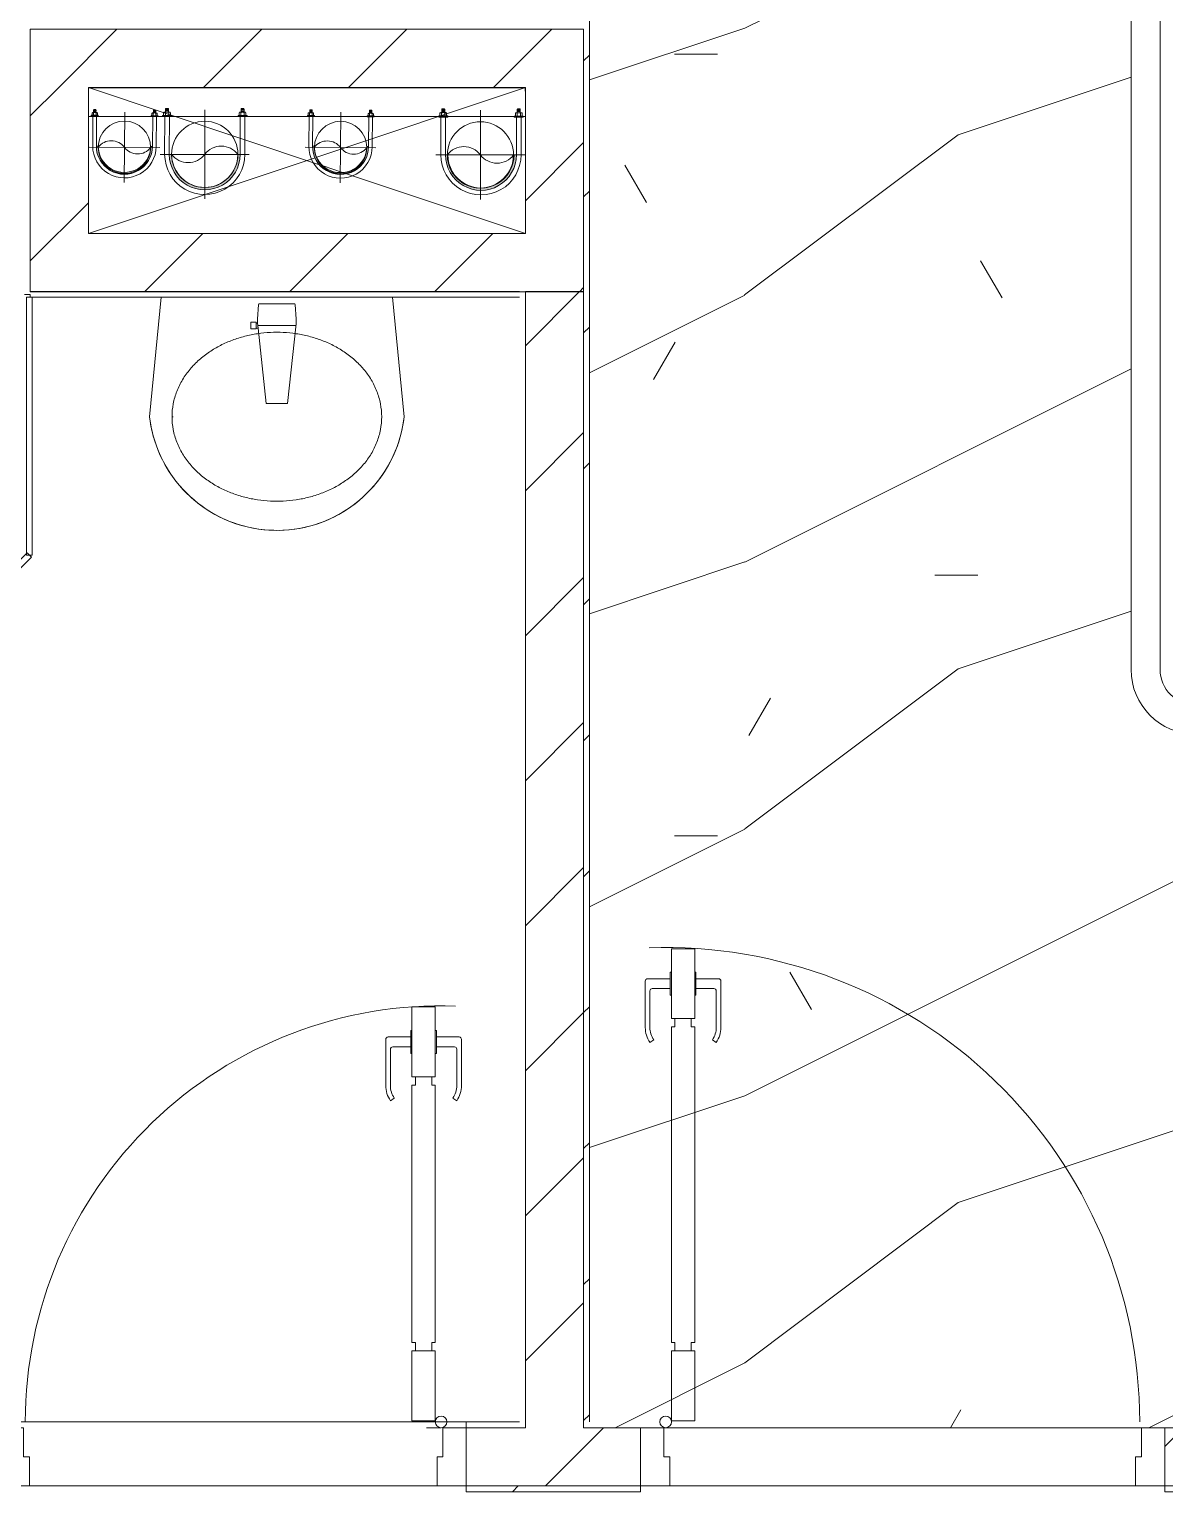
# Model space of a CAD drawing. Header units: millimetres. Extents: x 5357 to 259384, y -16348 to 109893.
# Drawn here: x 95901 to 97851, y 28827 to 31337 of the extents above; entities that cross this region are included whole.
import ezdxf

# ---------------------------------------------------------------- set-up
doc = ezdxf.new("R2010")
doc.units = ezdxf.units.MM
doc.linetypes.add('IMPORT-CENTER _3_', pattern=[10.16, 6.35, -1.27, 1.27, -1.27])
for name, color, linetype, lineweight in [('0-1', 7, 'Continuous', 5), ('0-2', 53, 'Continuous', 9), ('A-DETL-GENF-1', 53, 'Continuous', 9), ('A-DOOR-1', 254, 'Continuous', 9), ('A-DOOR-2', 53, 'Continuous', 9), ('A-FLOR-1', 53, 'Continuous', 9), ('A-FLOR-PATT-1', 10, 'Continuous', 9), ('A-GLAZ-CURT-1', 254, 'Continuous', 9), ('A-GLAZ-CURT-2', 53, 'Continuous', 9), ('A-WALL-1', 9, 'Continuous', 18), ('A-WALL-2', 53, 'Continuous', 9), ('A-WALL-3', 113, 'Continuous', 18), ('A-WALL-PATT', 111, 'Continuous', 9), ('A-WALL-PATT-1', 10, 'Continuous', 9), ('A-WALL-PATT-2', 53, 'Continuous', 9), ('G-IMPT', 8, 'Continuous', 9), ('G-IMPT-2', 8, 'IMPORT-CENTER _3_', 9), ('I-FURN-1', 254, 'Continuous', 9), ('I-WALL-1', 9, 'Continuous', 18), ('I-WALL-2', 53, 'Continuous', 9), ('M-EQPM', 50, 'Continuous', 9), ('P-SANR-FIXT-1', 254, 'Continuous', 9), ('P-SANR-FIXT-2', 53, 'Continuous', 9), ('P-SANR-FIXT-3', 221, 'Continuous', 9)]:
    doc.layers.add(name, color=color, linetype=linetype, lineweight=lineweight)
pattern_1 = [(45, (0, 0), (-124.4508, 124.4508), [])]
pattern_2 = [(45, (0, 0), (-116.67262, 116.67262), [])]

# ---------------------------------------------------------------- blocks, each defined once
blk = doc.blocks.new('DOOR_CW_01 CANH MO-PANEL KINH - DIW_01-900x2200-CỬA GỖ VÂN LAMINATE-553393-TKCS_MB CẢNH QUAN CÂY XANH')
at = {"layer": 'A-DETL-GENF-1'}
for p, q in [((-397, 872), (-357, 872)), ((-397, 752), (-397, 872)), ((-357, 872), (-357, 752)), ((-399, 831.8), (-397, 831.8)), ((-399, 792.2), (-399, 831.8)), ((-397, 792.2), (-397, 831.8)), ((-357, 792.2), (-357, 831.8)), ((-355, 831.8), (-357, 831.8)), ((-355, 792.2), (-355, 831.8)), ((-442, 737), (-442, 816.5)), ((-399, 820.5), (-438, 820.5)), ((-399, 803.5), (-430, 803.5)), ((-355, 820.5), (-316, 820.5)), ((-355, 803.5), (-324, 803.5)), ((-312, 737), (-312, 816.5)), ((-434, 799.5), (-434, 737)), ((-397, 792.2), (-399, 792.2)), ((-357, 792.2), (-355, 792.2)), ((-320, 799.5), (-320, 737)), ((-357, 752), (-397, 752)), ((-397, 738), (-391, 738)), ((-397, 738), (-397, 196)), ((-363, 752), (-391, 752)), ((-391, 752), (-391, 738)), ((-363, 738), (-363, 752)), ((-357, 738), (-363, 738)), ((-357, 196), (-357, 738)), ((-433.9, 711.2), (-427.3, 715.8)), ((-320.1, 711.2), (-326.7, 715.8)), ((-397, 196), (-391, 196)), ((-357, 182), (-397, 182)), ((-397, 182), (-397, 62)), ((-391, 196), (-391, 182)), ((-391, 182), (-363, 182)), ((-357, 196), (-363, 196)), ((-363, 182), (-363, 196)), ((-357, 62), (-357, 182)), ((-397, 62), (-357, 62))]:
    blk.add_line(p, q, dxfattribs=at)
blk.add_circle((-407, 60), 10, dxfattribs=at)
for centre, radius, start, end in [((-407, 60), 814, 360, 92), ((-438, 816.5), 4, 90, 180), ((-430, 799.5), 4, 90, 180), ((-324, 799.5), 4, 360, 90), ((-316, 816.5), 4, 0, 90), ((-397, 737), 45, 180, 215), ((-397, 737), 37, 180, 215), ((-357, 737), 37, 325, 0), ((-357, 737), 45, 325, 0)]:
    blk.add_arc(centre, radius, start, end, dxfattribs=at)
at = {"layer": 'A-DOOR-2'}
for p, q in [((-410, 50), (-450, 50)), ((-450, 50), (-450, -50)), ((-410, 0), (-410, 50)), ((-407, 50), (-382, 50)), ((450, 50), (410, 50)), ((410, 50), (410, 0)), ((450, -50), (450, 50)), ((-400, 0), (-410, 0)), ((-400, -50), (-400, 0)), ((410, 0), (400, 0)), ((400, 0), (400, -50)), ((-450, -50), (-400, -50)), ((400, -50), (450, -50))]:
    blk.add_line(p, q, dxfattribs=at)
blk = doc.blocks.new('DOOR_CW_01 CANH MO-PANEL KINH - DIG_02-800x2200-CỬA NHÔM KÍNH-401063-TKCS_MB CẢNH QUAN CÂY XANH')
at = {"layer": 'A-DETL-GENF-1'}
for p, q in [((-347, -182), (-347, -62)), ((-347, -62), (-307, -62)), ((-307, -62), (-307, -182)), ((-307, -182), (-347, -182)), ((-347, -196), (-341, -196)), ((-347, -638), (-347, -196)), ((-341, -196), (-341, -182)), ((-341, -182), (-313, -182)), ((-313, -182), (-313, -196)), ((-307, -196), (-313, -196)), ((-307, -196), (-307, -638)), ((-383.9, -611.2), (-377.3, -615.8)), ((-270.1, -611.2), (-276.7, -615.8)), ((-392, -637), (-392, -716.5)), ((-384, -699.5), (-384, -637)), ((-347, -638), (-341, -638)), ((-307, -652), (-347, -652)), ((-347, -652), (-347, -772)), ((-341, -652), (-341, -638)), ((-313, -652), (-341, -652)), ((-307, -638), (-313, -638)), ((-313, -638), (-313, -652)), ((-307, -772), (-307, -652)), ((-270, -699.5), (-270, -637)), ((-262, -637), (-262, -716.5)), ((-349, -692.2), (-349, -731.8)), ((-347, -692.2), (-349, -692.2)), ((-347, -692.2), (-347, -731.8)), ((-307, -692.2), (-307, -731.8)), ((-307, -692.2), (-305, -692.2)), ((-305, -692.2), (-305, -731.8)), ((-349, -720.5), (-388, -720.5)), ((-349, -703.5), (-380, -703.5)), ((-305, -703.5), (-274, -703.5)), ((-305, -720.5), (-266, -720.5)), ((-349, -731.8), (-347, -731.8)), ((-305, -731.8), (-307, -731.8)), ((-347, -772), (-307, -772))]:
    blk.add_line(p, q, dxfattribs=at)
blk.add_circle((-357, -60), 10, dxfattribs=at)
for centre, radius, start, end in [((-357, -60), 714, 268, 0), ((-347, -637), 45, 145, 180), ((-347, -637), 37, 145, 180), ((-307, -637), 37, 0, 35), ((-307, -637), 45, 360, 35), ((-380, -699.5), 4, 180, 270), ((-274, -699.5), 4, 270, 0), ((-388, -716.5), 4, 180, 270), ((-266, -716.5), 4, 270, 0)]:
    blk.add_arc(centre, radius, start, end, dxfattribs=at)
at = {"layer": 'A-DOOR-2'}
for p, q in [((-400, -50), (-400, 50)), ((-400, 50), (-350, 50)), ((-350, 50), (-350, 0)), ((350, 0), (350, 50)), ((350, 50), (400, 50)), ((400, 50), (400, -50)), ((-360, 0), (-360, -50)), ((-350, 0), (-360, 0)), ((360, 0), (350, 0)), ((360, -50), (360, 0)), ((-360, -50), (-400, -50)), ((-357, -50), (-332, -50)), ((400, -50), (360, -50))]:
    blk.add_line(p, q, dxfattribs=at)
blk = doc.blocks.new('GIUONG NGU-2TAB-1600x2000 - GIUONG NGU-2TAB-1600x2000-851491-TKCS_MB CẢNH QUAN CÂY XANH')
at = {"layer": 'I-FURN-1'}
for p, q in [((569.6, 2050), (1997.1, 2050)), ((1997.1, 2050), (569.6, 2050)), ((1997.1, 2000), (569.6, 2000))]:
    blk.add_line(p, q, dxfattribs=at)
for radius in [111.1, 111.1, 61.1]:
    blk.add_arc((569.6, 1938.9), radius, 90, 180, dxfattribs=at)
blk = doc.blocks.new('bonruatreo - Chậu rửa-401074-TKCS_MB CẢNH QUAN CÂY XANH')
at = {"layer": 'P-SANR-FIXT-2'}
for p, q in [((198.4, 0), (-198.4, 0)), ((165, 0), (-165, 0)), ((218.6, -205), (198.4, 0)), ((-198.4, 0), (-218.6, -205)), ((-180.6, -205), (-177.8, -205))]:
    blk.add_line(p, q, dxfattribs=at)
at = {"layer": 'P-SANR-FIXT-2', "flags": 128}
blk.add_lwpolyline([(218.6, -205), (217.4, -213.7), (215.9, -222.4), (214, -231), (211.8, -239.5), (209.3, -247.9), (206.4, -256.2), (203.2, -264.4), (199.6, -272.5), (195.8, -280.4), (191.6, -288.1), (187.1, -295.7), (182.3, -303.1), (177.3, -310.3), (171.9, -317.3), (166.3, -324.1), (160.4, -330.6), (154.2, -336.9), (147.8, -342.9), (141.2, -348.7), (134.3, -354.2), (127.3, -359.4), (120, -364.4), (112.5, -369), (104.9, -373.4), (97.1, -377.4), (89.1, -381.2), (81, -384.6), (72.7, -387.6), (64.4, -390.4), (55.9, -392.8), (47.3, -394.8), (38.7, -396.6), (30, -397.9), (21.3, -399), (12.5, -399.6), (3.7, -400), (-5.1, -399.9), (-13.9, -399.6), (-22.6, -398.8), (-31.4, -397.8), (-40.1, -396.3), (-48.7, -394.5), (-57.2, -392.4), (-65.7, -390), (-74, -387.2), (-82.2, -384.1), (-90.3, -380.6), (-98.3, -376.8), (-106.1, -372.7), (-113.7, -368.3), (-121.1, -363.6), (-128.4, -358.7), (-135.4, -353.4), (-142.2, -347.8), (-148.8, -342), (-155.2, -335.9), (-161.3, -329.6), (-167.2, -323), (-172.8, -316.2), (-178.1, -309.2), (-183.1, -302), (-187.8, -294.6), (-192.2, -287), (-196.4, -279.2), (-200.2, -271.3), (-203.7, -263.2), (-206.8, -255), (-209.7, -246.6), (-212.2, -238.2), (-214.3, -229.7), (-216.1, -221.1), (-217.6, -212.4), (-218.6, -205)], dxfattribs=at)
at = {"layer": 'P-SANR-FIXT-2'}
blk.add_arc((0, -180), 220, 186.525, 353.475, dxfattribs=at)
for points in [[(-180, -205), (-180, -197.6), (-178.6, -182.7), (-172.4, -161.2), (-162.5, -141.1), (-149.4, -123), (-133.8, -107), (-116.1, -93.4), (-96.9, -82.1), (-76.5, -73.2), (-55.2, -66.5), (-33.3, -62.1), (-11.2, -59.9), (11.1, -59.9), (33.3, -62.1), (55.2, -66.5), (76.5, -73.2), (96.9, -82.1), (116.1, -93.4), (133.8, -107.1), (149.5, -123), (162.5, -141.2), (172.4, -161.2), (178.6, -182.7), (180, -197.6), (180, -205)], [(180, -205), (180, -212.4), (178.6, -227.3), (172.4, -248.8), (162.5, -268.8), (149.5, -287), (133.8, -302.9), (116.1, -316.6), (96.9, -327.9), (76.5, -336.8), (55.2, -343.5), (33.3, -347.9), (11.1, -350.1), (-11.2, -350.1), (-33.3, -347.9), (-55.2, -343.5), (-76.5, -336.8), (-96.9, -327.9), (-116.1, -316.6), (-133.8, -303), (-149.4, -287), (-162.5, -268.9), (-172.4, -248.8), (-178.6, -227.3), (-180, -212.4), (-180, -205)]]:
    blk.add_open_spline(points, degree=3, dxfattribs=at)
at = {"layer": 'P-SANR-FIXT-3'}
for p, q in [((-33, -37.3), (-31.4, -12.2)), ((-30.2, -11), (30.2, -11)), ((31.4, -12.2), (33, -37.3)), ((-44.7, -42.8), (-35.6, -42.8)), ((-44.7, -54.2), (-44.7, -42.8)), ((-35.6, -42.8), (-35.6, -44.2)), ((-35.6, -44.2), (-33.1, -44.2)), ((-35.6, -44.2), (-35.6, -52.9)), ((-32.2, -52.9), (-33.1, -44.2)), ((32.7, -48.5), (-32.7, -48.5)), ((33, -45.4), (18.5, -182.5)), ((-35.6, -54.2), (-44.7, -54.2)), ((-35.6, -52.9), (-35.6, -54.2)), ((-32.2, -52.9), (-35.6, -52.9)), ((-18.5, -182.5), (-32.2, -52.9)), ((18.5, -182.5), (-18.5, -182.5))]:
    blk.add_line(p, q, dxfattribs=at)
for centre, radius, start, end in [((-30.1, -12.3), 1.3, 91.2278, 176.4003), ((30.1, -12.3), 1.3, 3.5997, 88.7722), ((5.5, -41.4), 38.7, 173.966, 184.1457), ((-5.5, -41.4), 38.7, 353.966, 6.034)]:
    blk.add_arc(centre, radius, start, end, dxfattribs=at)
blk = doc.blocks.new('System Panel - Glazed-580253-TKCS_MB CẢNH QUAN CÂY XANH')
at = {"layer": 'A-GLAZ-CURT-2'}
for p, q in [((352.2, 5), (-352.2, 5)), ((-352.2, 5), (-352.2, -5)), ((352.2, -5), (352.2, 5)), ((-352.2, -5), (352.2, -5))]:
    blk.add_line(p, q, dxfattribs=at)
blk = doc.blocks.new('System Panel - Glazed-918428-TKCS_MB CẢNH QUAN CÂY XANH')
at = {"layer": 'A-GLAZ-CURT-2'}
for p, q in [((221.2, 5), (-221.2, 5)), ((-221.2, 5), (-221.2, -5)), ((221.2, -5), (221.2, 5)), ((-221.2, -5), (221.2, -5))]:
    blk.add_line(p, q, dxfattribs=at)
blk = doc.blocks.new('NCV_TKTC_TANG 1_rvt-1-TKCS_MB CẢNH QUAN CÂY XANH')
at = {"layer": 'A-FLOR-PATT-1'}
h = blk.add_hatch(dxfattribs=at)
h.set_pattern_fill('FP_5', color=256, style=0, pattern_type=2)
h.set_pattern_definition([(0, (0, 0), (1788.16, 447.04), [73.762, -1267.358, 73.762, -1267.358, -7152.64]), (0, (0, 0), (1788.16, 447.04), [-2682.24, 73.762, -2608.478, 73.762, -1267.358, -3129.28]), (0, (0, 0), (1788.16, 447.04), [-6705.6, 73.762, -820.318, 73.762, -2161.438]), (120, (670.56, 223.5), (-1281.228, 1325.072), [73.762, -1267.358, 73.762, -8419.998]), (120, (670.56, 223.5), (-1281.228, 1325.072), [-1414.882, -1267.358, 73.762, -2608.478, -4470.4]), (120, (670.56, 223.5), (-1281.228, 1325.072), [-5364.48, 73.762, -1267.358, 73.762, -3055.518]), (120, (670.56, 223.5), (-1281.228, 1325.072), [-6779.362, -820.318, 73.762, -2161.438]), (240, (894.1, 1117.6), (-506.932, -1772.112), [73.762, -1267.358, 73.762, -8419.998]), (240, (894.1, 1117.6), (-506.932, -1772.112), [-1414.882, -1267.358, 73.762, -2608.478, -4470.4]), (240, (894.1, 1117.6), (-506.932, -1772.112), [-5364.48, 73.762, -1267.358, 73.762, -3055.518]), (240, (894.1, 1117.6), (-506.932, -1772.112), [-6779.362, -820.318, 73.762, -2161.438])])
h.paths.add_polyline_path([(96990.5, 28936.9), (99842.6, 28936.9), (99842.6, 29677.1), (99392.2, 29677.1), (99392.2, 30127.1), (97890.9, 30128.8), (97874.9, 30130.9), (97848.1, 30142), (97825.1, 30159.7), (97807.5, 30182.7), (97796.4, 30209.5), (97792.6, 30238.2), (97792.6, 31665.7), (97796.4, 31694.4), (97807.5, 31721.2), (97825.1, 31744.2), (97848.1, 31761.9), (97874.9, 31773), (97903.7, 31776.8), (99392.2, 31776.8), (99392.2, 32226.8), (99717.6, 32226.9), (99717.6, 32776.9), (98267.6, 32776.9), (98267.6, 33326.9), (96862.6, 33326.9), (96862.6, 33236.9), (96852.6, 33236.9), (96852.6, 32436.9), (96862.6, 32436.9), (96862.6, 28936.9), (96950.5, 28936.9)])
h = blk.add_hatch(dxfattribs=at)
h.set_pattern_fill('FP_4', color=256, style=0, pattern_type=2)
h.set_pattern_definition([(216.87, (366.52, 916.3), (2748.89673, 1832.6049), [458.15, -4123.35]), (206.565, (916.3, 641.4), (-916.3012, -916.2996), [1024.455, -1024.455]), (198.435, (916.3, 183.26), (-1832.5985, -916.30195), [579.52, -2318.076])])
h.paths.add_polyline_path([(96990.5, 28936.9), (99842.6, 28936.9), (99842.6, 29677.1), (99392.2, 29677.1), (99392.2, 30127.1), (97890.9, 30128.8), (97874.9, 30130.9), (97848.1, 30142), (97825.1, 30159.7), (97807.5, 30182.7), (97796.4, 30209.5), (97792.6, 30238.2), (97792.6, 31665.7), (97796.4, 31694.4), (97807.5, 31721.2), (97825.1, 31744.2), (97848.1, 31761.9), (97874.9, 31773), (97903.7, 31776.8), (99392.2, 31776.8), (99392.2, 32226.8), (99717.6, 32226.9), (99717.6, 32776.9), (98267.6, 32776.9), (98267.6, 33326.9), (96862.6, 33326.9), (96862.6, 33236.9), (96852.6, 33236.9), (96852.6, 32436.9), (96862.6, 32436.9), (96862.6, 28936.9), (96950.5, 28936.9)])
at = {"layer": 'A-WALL-PATT-1'}
h = blk.add_hatch(dxfattribs=at)
h.set_pattern_fill('FP_2', color=256, style=0, pattern_type=2)
h.set_pattern_definition(pattern_1)
h.paths.add_polyline_path([(96752.6, 28936.9), (96852.6, 28936.9), (96852.6, 30886.9), (96752.6, 30886.9), (96752.6, 29020.9)])
h = blk.add_hatch(dxfattribs=at)
h.set_pattern_fill('FP_2', color=256, style=0, pattern_type=2)
h.set_pattern_definition(pattern_1)
h.paths.add_polyline_path([(98152.6, 28836.9), (98152.6, 28936.9), (97850.5, 28936.9), (97850.5, 28836.9)])
h.paths.add_polyline_path([(95850.9, 28836.9), (95850.9, 28936.9), (95052.6, 28936.9), (95052.6, 28836.9)])
h.paths.add_polyline_path([(99852.6, 28836.9), (99852.6, 28936.9), (98352.6, 28936.9), (98352.6, 28836.9), (99842.6, 28836.9)])
h.paths.add_polyline_path([(96650.9, 28836.9), (96950.5, 28836.9), (96950.5, 28936.9), (96650.9, 28936.9), (96650.9, 28886.9)])
at = {"layer": 'A-WALL-PATT-2'}
h = blk.add_hatch(dxfattribs=at)
h.set_pattern_fill('FP_10', color=256, style=0, pattern_type=2)
h.set_pattern_definition(pattern_2)
h.paths.add_polyline_path([(96862.6, 28936.9), (96862.6, 32436.9), (96852.6, 32436.9), (96852.6, 28936.9)])
h.paths.add_polyline_path([(96852.6, 33236.9), (96862.6, 33236.9), (96862.6, 33336.9), (96852.6, 33336.9)])
h = blk.add_hatch(dxfattribs=at)
h.set_pattern_fill('FP_10', color=256, style=0, pattern_type=2)
h.set_pattern_definition(pattern_2)
h.paths.add_polyline_path([(94852.6, 28826.9), (95850.9, 28826.9), (95850.9, 28836.9), (94852.6, 28836.9)])
h.paths.add_polyline_path([(98142.6, 28826.9), (98152.6, 28826.9), (98152.6, 28836.9), (97850.5, 28836.9), (97850.5, 28826.9), (97858.5, 28826.9)])
h.paths.add_polyline_path([(96950.5, 28826.9), (96950.5, 28836.9), (96650.9, 28836.9), (96650.9, 28826.9), (96942.5, 28826.9)])
at = {"layer": 'A-FLOR-1'}
for p, q in [((96990.5, 28936.9), (97810.5, 28936.9)), ((96600.9, 28836.9), (95900.9, 28836.9)), ((97800.5, 28836.9), (97000.5, 28836.9))]:
    blk.add_line(p, q, dxfattribs=at)
at = {"layer": 'A-WALL-1'}
for p, q in [((96752.6, 30886.9), (96752.6, 28936.9)), ((96852.6, 30886.9), (96752.6, 30886.9)), ((96852.6, 28936.9), (96852.6, 30886.9)), ((96752.6, 28936.9), (96742.6, 28936.9)), ((96862.6, 28936.9), (96852.6, 28936.9))]:
    blk.add_line(p, q, dxfattribs=at)
at = {"layer": 'A-WALL-2'}
for p, q in [((96742.6, 28936.9), (96650.9, 28936.9)), ((96650.9, 28936.9), (96742.6, 28936.9)), ((96950.5, 28936.9), (96862.6, 28936.9)), ((96990.5, 28936.9), (97810.5, 28936.9)), ((98152.6, 28936.9), (97850.5, 28936.9)), ((96600.9, 28836.9), (95900.9, 28836.9)), ((96650.9, 28836.9), (96950.5, 28836.9)), ((96950.5, 28836.9), (96650.9, 28836.9)), ((97800.5, 28836.9), (97000.5, 28836.9)), ((97850.5, 28836.9), (98152.6, 28836.9)), ((98152.6, 28836.9), (97850.5, 28836.9))]:
    blk.add_line(p, q, dxfattribs=at)
at = {"layer": 'I-WALL-1'}
for p, q in [((96862.6, 28946.9), (96862.6, 32436.9)), ((96852.6, 31336.9), (96852.6, 28936.9)), ((95902.6, 30886.9), (95902.6, 31226.9)), ((95892.6, 30881.9), (95902.6, 30881.9)), ((96742.6, 30886.9), (95902.6, 30886.9)), ((95902.6, 30881.9), (95902.6, 30876.9)), ((95902.6, 30876.9), (96127.5, 30876.9)), ((96524.4, 30876.9), (96742.6, 30876.9)), ((96742.6, 28946.9), (96650.9, 28946.9)), ((96650.9, 28946.9), (96650.9, 28936.9)), ((96852.6, 28936.9), (96862.6, 28936.9)), ((96650.9, 28836.9), (96650.9, 28826.9)), ((96650.9, 28826.9), (96950.5, 28826.9)), ((96950.5, 28826.9), (96950.5, 28836.9)), ((97850.5, 28836.9), (97850.5, 28826.9)), ((97850.5, 28826.9), (98142.6, 28826.9))]:
    blk.add_line(p, q, dxfattribs=at)
at = {"layer": 'I-WALL-2'}
blk.add_line((95850.9, 28946.9), (96650.9, 28946.9), dxfattribs=at)
at = {"layer": 'A-DOOR-1'}
blk.add_blockref('DOOR_CW_01 CANH MO-PANEL KINH - DIW_01-900x2200-CỬA GỖ VÂN LAMINATE-553393-TKCS_MB CẢNH QUAN CÂY XANH', (97400.5, 28886.9), dxfattribs=at)
at = {"layer": 'A-DOOR-1', "rotation": 180}
blk.add_blockref('DOOR_CW_01 CANH MO-PANEL KINH - DIG_02-800x2200-CỬA NHÔM KÍNH-401063-TKCS_MB CẢNH QUAN CÂY XANH', (96250.9, 28886.9), dxfattribs=at)
at = {"layer": 'A-GLAZ-CURT-1'}
for name, p, rotation in [('System Panel - Glazed-918428-TKCS_MB CẢNH QUAN CÂY XANH', (95900.9, 30655.8), 89.9999999999993), ('System Panel - Glazed-580253-TKCS_MB CẢNH QUAN CÂY XANH', (95651.9, 30185.6), 45.00000000000025)]:
    blk.add_blockref(name, p, dxfattribs=dict(at, rotation=rotation))
at = {"layer": 'I-FURN-1', "rotation": 89.99999999999915}
blk.add_blockref('GIUONG NGU-2TAB-1600x2000 - GIUONG NGU-2TAB-1600x2000-851491-TKCS_MB CẢNH QUAN CÂY XANH', (99842.6, 29668.6), dxfattribs=at)
at = {"layer": 'P-SANR-FIXT-1'}
blk.add_blockref('bonruatreo - Chậu rửa-401074-TKCS_MB CẢNH QUAN CÂY XANH', (96325.9, 30876.9), dxfattribs=at)
blk = doc.blocks.new('TKTC_XREF_251221_MB TANG 1 - TKTC_XREF_260130_MB TANG 1_dwg_CUM U_DN100-4202112-TKCS_MB CẢNH QUAN CÂY XANH')
at = {"layer": 'G-IMPT'}
blk.add_hatch(color=256, dxfattribs=at).paths.add_polyline_path([(0, 61), (0, 57), (14.8, 55.1), (28.5, 49.4), (40.3, 40.3), (49.4, 28.5), (55.1, 14.8), (57, 0), (55.1, -14.8), (49.4, -28.5), (40.3, -40.3), (28.5, -49.4), (14.8, -55.1), (0, -57), (0, -61), (15.8, -58.9), (30.5, -52.8), (43.1, -43.1), (52.8, -30.5), (58.9, -15.8), (61, 0), (58.9, 15.8), (52.8, 30.5), (43.1, 43.1), (30.5, 52.8), (15.8, 58.9)])
for p, q in [((-79.1, 66.6), (-79.1, 63.4)), ((-76.6, 66.6), (-76.6, 63.4)), ((-74.6, 66.6), (-74.6, 63.4)), ((-72.7, 69.3), (-72.7, 60.7)), ((-66.9, 67.9), (-71.7, 67.9)), ((-65, 69), (0, 69)), ((-66.9, 62.1), (-71.7, 62.1)), ((-79.1, -63.4), (-79.1, -66.6)), ((-76.6, -63.4), (-76.6, -66.6)), ((-74.6, -63.4), (-74.6, -66.6)), ((-72.7, -60.7), (-72.7, -69.3)), ((-66.9, -62.1), (-71.7, -62.1)), ((-66.9, -67.9), (-71.7, -67.9)), ((-65, -69), (0, -69))]:
    blk.add_line(p, q, dxfattribs=at)
at = {"layer": 'G-IMPT', "flags": 128}
for points in [[(-72.7, 67.6), (-78.1, 67.6), (-78.1, 62.4), (-72.7, 62.4)], [(-71.7, 59.2), (-66.9, 59.2), (-66.9, 70.8), (-71.7, 70.8)], [(-66.9, 70.8), (-66.9, 72.7), (-65, 72.7), (-65, 57.3), (-66.9, 57.3), (-66.9, 59.2)], [(-65, 61), (0, 61), (0, 57)], [(-72.7, -62.4), (-78.1, -62.4), (-78.1, -67.6), (-72.7, -67.6)], [(-71.7, -70.8), (-66.9, -70.8), (-66.9, -59.2), (-71.7, -59.2)], [(-66.9, -59.2), (-66.9, -57.3), (-65, -57.3), (-65, -72.7), (-66.9, -72.7), (-66.9, -70.8)], [(-65, -61), (0, -61), (0, -57)]]:
    blk.add_lwpolyline(points, dxfattribs=at)
at = {"layer": 'G-IMPT'}
for centre, radius, start, end in [((-78.1, 66.6), 0.96, 90, 180), ((-71.1, 69.3), 1.56, 112.6199, 247.3801), ((-67.9, 65), 4.8, 143.1301, 216.8699), ((0, 0), 69, 270, 90), ((-78.1, 63.4), 0.96, 180, 270), ((-71.1, 60.7), 1.56, 112.6199, 247.3801), ((0, 0), 61, 270, 90), ((0, 0), 57, 270, 90), ((-78.1, -63.4), 0.96, 90, 180), ((-71.1, -60.7), 1.56, 112.6199, 247.3801), ((-67.9, -65), 4.8, 143.1301, 216.8699), ((-78.1, -66.6), 0.96, 180, 270), ((-71.1, -69.3), 1.56, 112.6199, 247.3801)]:
    blk.add_arc(centre, radius, start, end, dxfattribs=at)
blk = doc.blocks.new('TKTC_XREF_251221_MB TANG 1 - TKTC_XREF_260130_MB TANG 1_dwg_$cc-V200-TKCS_MB CẢNH QUAN CÂY XANH')
at = {"layer": 'G-IMPT'}
blk.add_circle((0, 0), 0.5, dxfattribs=at)
for centre, radius, start, end in [((0, 0), 0.5, 90, 270), ((0.188, 0.25), 0.313, 126.8699, 233.1301), ((-0.188, -0.25), 0.313, 306.8699, 53.1301)]:
    blk.add_arc(centre, radius, start, end, dxfattribs=at)
at = {"layer": 'G-IMPT-2'}
for p, q in [((0, -0.673), (0, 0.673)), ((-0.673, 0), (0.673, 0))]:
    blk.add_line(p, q, dxfattribs=at)
blk = doc.blocks.new('TKTC_XREF_251221_MB TANG 1 - TKTC_XREF_260130_MB TANG 1_dwg_$cc-4202114-TKCS_MB CẢNH QUAN CÂY XANH')
at = {"layer": 'G-IMPT'}
blk.add_circle((0, 0), 0.5, dxfattribs=at)
for centre, radius, start, end in [((0, 0), 0.5, 90, 270), ((0.188, 0.25), 0.313, 126.8699, 233.1301), ((-0.188, -0.25), 0.313, 306.8699, 53.1301)]:
    blk.add_arc(centre, radius, start, end, dxfattribs=at)
at = {"layer": 'G-IMPT-2'}
for p, q in [((0, -0.673), (0, 0.673)), ((-0.673, 0), (0.673, 0))]:
    blk.add_line(p, q, dxfattribs=at)
blk = doc.blocks.new('TKTC_XREF_251221_MB TANG 1 - TKTC_XREF_260130_MB TANG 1_dwg_CUM U_DN100-4202115-TKCS_MB CẢNH QUAN CÂY XANH')
at = {"layer": 'G-IMPT'}
blk.add_hatch(color=256, dxfattribs=at).paths.add_polyline_path([(0, -61), (0, -57), (14.8, -55.1), (28.5, -49.4), (40.3, -40.3), (49.4, -28.5), (55.1, -14.8), (57, 0), (55.1, 14.8), (49.4, 28.5), (40.3, 40.3), (28.5, 49.4), (14.8, 55.1), (0, 57), (0, 61), (15.8, 58.9), (36.8, 48), (43.1, 43.1), (52.8, 30.5), (58.9, 15.8), (61, 0), (58.9, -15.8), (52.8, -30.5), (43.1, -43.1), (30.5, -52.8), (15.8, -58.9)])
for p, q in [((-79.1, 66.6), (-79.1, 63.4)), ((-76.6, 66.6), (-76.6, 63.4)), ((-74.6, 66.6), (-74.6, 63.4)), ((-72.7, 69.3), (-72.7, 60.7)), ((-66.9, 67.9), (-71.7, 67.9)), ((-66.9, 62.1), (-71.7, 62.1)), ((-65, 69), (0, 69)), ((-79.1, -63.4), (-79.1, -66.6)), ((-76.6, -63.4), (-76.6, -66.6)), ((-74.6, -63.4), (-74.6, -66.6)), ((-72.7, -60.7), (-72.7, -69.3)), ((-66.9, -62.1), (-71.7, -62.1)), ((-66.9, -67.9), (-71.7, -67.9)), ((-65, -69), (0, -69))]:
    blk.add_line(p, q, dxfattribs=at)
at = {"layer": 'G-IMPT', "flags": 128}
for points in [[(-72.7, 67.6), (-78.1, 67.6), (-78.1, 62.4), (-72.7, 62.4)], [(-71.7, 59.2), (-66.9, 59.2), (-66.9, 70.8), (-71.7, 70.8)], [(-66.9, 70.8), (-66.9, 72.7), (-65, 72.7), (-65, 57.3), (-66.9, 57.3), (-66.9, 59.2)], [(-65, 61), (0, 61), (0, 57)], [(-72.7, -62.4), (-78.1, -62.4), (-78.1, -67.6), (-72.7, -67.6)], [(-71.7, -70.8), (-66.9, -70.8), (-66.9, -59.2), (-71.7, -59.2)], [(-66.9, -59.2), (-66.9, -57.3), (-65, -57.3), (-65, -72.7), (-66.9, -72.7), (-66.9, -70.8)], [(-65, -61), (0, -61), (0, -57)]]:
    blk.add_lwpolyline(points, dxfattribs=at)
at = {"layer": 'G-IMPT'}
for centre, radius, start, end in [((-78.1, 66.6), 0.96, 90, 180), ((-78.1, 63.4), 0.96, 180, 270), ((-71.1, 69.3), 1.56, 112.6199, 247.3801), ((-67.9, 65), 4.8, 143.1301, 216.8699), ((-71.1, 60.7), 1.56, 112.6199, 247.3801), ((0, 0), 69, 270, 90), ((0, 0), 61, 270, 90), ((0, 0), 57, 270, 90), ((-78.1, -63.4), 0.96, 90, 180), ((-78.1, -66.6), 0.96, 180, 270), ((-71.1, -60.7), 1.56, 112.6199, 247.3801), ((-67.9, -65), 4.8, 143.1301, 216.8699), ((-71.1, -69.3), 1.56, 112.6199, 247.3801)]:
    blk.add_arc(centre, radius, start, end, dxfattribs=at)
blk = doc.blocks.new('TKTC_XREF_251221_MB TANG 1 - TKTC_XREF_260130_MB TANG 1_dwg_$cc-V199-TKCS_MB CẢNH QUAN CÂY XANH')
at = {"layer": 'G-IMPT'}
blk.add_circle((0, 0), 0.5, dxfattribs=at)
for centre, radius, start, end in [((0, 0), 0.5, 90, 270), ((0.188, 0.25), 0.313, 126.8699, 233.1301), ((-0.188, -0.25), 0.313, 306.8699, 53.1301)]:
    blk.add_arc(centre, radius, start, end, dxfattribs=at)
at = {"layer": 'G-IMPT-2'}
for p, q in [((0, -0.673), (0, 0.673)), ((-0.673, 0), (0.673, 0))]:
    blk.add_line(p, q, dxfattribs=at)
blk = doc.blocks.new('TKTC_XREF_251221_MB TANG 1 - TKTC_XREF_260130_MB TANG 1_dwg_$cc-4202116-TKCS_MB CẢNH QUAN CÂY XANH')
at = {"layer": 'G-IMPT'}
blk.add_circle((0, 0), 0.5, dxfattribs=at)
for centre, radius, start, end in [((0, 0), 0.5, 90, 270), ((0.188, 0.25), 0.313, 126.8699, 233.1301), ((-0.188, -0.25), 0.313, 306.8699, 53.1301)]:
    blk.add_arc(centre, radius, start, end, dxfattribs=at)
at = {"layer": 'G-IMPT-2'}
for p, q in [((0, -0.673), (0, 0.673)), ((-0.673, 0), (0.673, 0))]:
    blk.add_line(p, q, dxfattribs=at)
blk = doc.blocks.new('TKTC_XREF_251221_MB TANG 1 - TKTC_XREF_260130_MB TANG 1_dwg-4202109-TKCS_MB CẢNH QUAN CÂY XANH')
at = {"layer": 'G-IMPT', "flags": 128}
for points in [[(-106399.1, -370122.4), (-106399.2, -370110.2), (-107149.1, -370110.2)], [(-107149.1, -370150.2), (-107149.1, -370159.4), (-106399.1, -370159.4)]]:
    blk.add_lwpolyline(points, dxfattribs=at)
for name, p, xscale, yscale, zscale, rotation in [('TKTC_XREF_251221_MB TANG 1 - TKTC_XREF_260130_MB TANG 1_dwg_CUM U_DN100-4202112-TKCS_MB CẢNH QUAN CÂY XANH', (-107087.5, -370210.4), 0.7894736842105241, 0.7894736842105241, 0.7894736842105241, 269.580221000629), ('TKTC_XREF_251221_MB TANG 1 - TKTC_XREF_260130_MB TANG 1_dwg_$cc-4202114-TKCS_MB CẢNH QUAN CÂY XANH', (-106949.6, -370224.4), 113.7150000000092, 113.7150000000092, 113.7150000000092, 89.95325644590794), ('TKTC_XREF_251221_MB TANG 1 - TKTC_XREF_260130_MB TANG 1_dwg_CUM U_DN100-4202112-TKCS_MB CẢNH QUAN CÂY XANH', (-106716.4, -370210.8), 0.7894736842105241, 0.7894736842105241, 0.7894736842105241, 269.580221000629)]:
    blk.add_blockref(name, p, dxfattribs=dict(xscale=xscale, yscale=yscale, zscale=zscale, rotation=rotation))
at = {"extrusion": (0, 0, -1)}
for name, p, xscale, yscale, zscale, rotation in [('TKTC_XREF_251221_MB TANG 1 - TKTC_XREF_260130_MB TANG 1_dwg_CUM U_DN100-4202115-TKCS_MB CẢNH QUAN CÂY XANH', (106949.6, -370224.4), 0.9974999999999966, 0.9974999999999966, -0.9974999999999966, 270.0467435564909), ('TKTC_XREF_251221_MB TANG 1 - TKTC_XREF_260130_MB TANG 1_dwg_$cc-V199-TKCS_MB CẢNH QUAN CÂY XANH', (106476.2, -370225.3), 113.7150000000092, 113.7150000000092, -113.7150000000092, 90.04476088158574), ('TKTC_XREF_251221_MB TANG 1 - TKTC_XREF_260130_MB TANG 1_dwg_CUM U_DN100-4202115-TKCS_MB CẢNH QUAN CÂY XANH', (106475.3, -370225.3), 0.9975000000000005, 0.9975000000000005, -0.9975000000000006, 270.0467435561337), ('TKTC_XREF_251221_MB TANG 1 - TKTC_XREF_260130_MB TANG 1_dwg_$cc-V200-TKCS_MB CẢNH QUAN CÂY XANH', (107087.5, -370212.3), 90.0000000000512, 90.0000000000512, -90.0000000000512, 90.41977899777648), ('TKTC_XREF_251221_MB TANG 1 - TKTC_XREF_260130_MB TANG 1_dwg_$cc-4202116-TKCS_MB CẢNH QUAN CÂY XANH', (106716.4, -370212.7), 90.0000000000512, 90.0000000000512, -90.0000000000512, 90.41977899777648)]:
    blk.add_blockref(name, p, dxfattribs=dict(at, xscale=xscale, yscale=yscale, zscale=zscale, rotation=rotation))
blk = doc.blocks.new('TKTC_XREF_251221_MB TANG 1 - TKTC_XREF_251221_MB TANG 1-2038492-TKCS_MB CẢNH QUAN CÂY XANH')
blk.add_blockref('TKTC_XREF_251221_MB TANG 1 - TKTC_XREF_260130_MB TANG 1_dwg-4202109-TKCS_MB CẢNH QUAN CÂY XANH', (169499.1, 384109.7))

msp = doc.modelspace()

# ---------------------------------------------------------------- hatches: boundary and pattern name
at = {"layer": 'A-WALL-PATT'}
h = msp.add_hatch(dxfattribs=at)
h.set_pattern_fill('FP_1', color=256, style=0, pattern_type=2)
h.set_pattern_definition(pattern_1)
h.paths.add_polyline_path([(96139.6, 31236.9), (96852.6, 31236.9), (96852.6, 31336.9), (95902.6, 31336.9), (95902.6, 31236.9), (96002.6, 31236.9)])
h = msp.add_hatch(dxfattribs=at)
h.set_pattern_fill('FP_1', color=256, style=0, pattern_type=2)
h.set_pattern_definition(pattern_1)
h.paths.add_polyline_path([(96002.6, 30886.5), (96002.6, 31236.9), (95902.6, 31236.9), (95902.6, 30886.5)])
h = msp.add_hatch(dxfattribs=at)
h.set_pattern_fill('FP_1', color=256, style=0, pattern_type=2)
h.set_pattern_definition(pattern_1)
h.paths.add_polyline_path([(96752.6, 30986.5), (96852.6, 30986.5), (96852.6, 31236.9), (96752.6, 31236.9), (96752.6, 30993.4)])
h = msp.add_hatch(dxfattribs=at)
h.set_pattern_fill('FP_1', color=256, style=0, pattern_type=2)
h.set_pattern_definition(pattern_1)
h.paths.add_polyline_path([(96002.6, 30886.5), (96852.6, 30886.5), (96852.6, 30986.5), (96002.6, 30986.5)])

# ---------------------------------------------------------------- linework, layer by layer
at = {"layer": '0-2'}
for p, q in [((96002.6, 31236.9), (96399.1, 31104.5)), ((96394.6, 31117.4), (96752.6, 31236.9)), ((96002.6, 30986.5), (96391.6, 31116.4)), ((96405.7, 31102.3), (96438.6, 31091.3)), ((96438.6, 31091.3), (96445.5, 31089)), ((96445.5, 31089), (96752.6, 30986.5))]:
    msp.add_line(p, q, dxfattribs=at)
at = {"layer": 'A-WALL-3'}
for p, q in [((96852.6, 31336.9), (95902.6, 31336.9)), ((95902.6, 31336.9), (95902.6, 30886.5)), ((96852.6, 30886.5), (96852.6, 31336.9)), ((96002.6, 31236.9), (96752.6, 31236.9)), ((96002.6, 30986.5), (96002.6, 31236.9)), ((96752.6, 31236.9), (96752.6, 30986.5)), ((96752.6, 30986.5), (96002.6, 30986.5)), ((95902.6, 30886.5), (96852.6, 30886.5))]:
    msp.add_line(p, q, dxfattribs=at)

# ---------------------------------------------------------------- block references
at = {"layer": '0-1'}
msp.add_blockref('NCV_TKTC_TANG 1_rvt-1-TKCS_MB CẢNH QUAN CÂY XANH', (0, 0), dxfattribs=at)
at = {"layer": 'M-EQPM'}
msp.add_blockref('TKTC_XREF_251221_MB TANG 1 - TKTC_XREF_251221_MB TANG 1-2038492-TKCS_MB CẢNH QUAN CÂY XANH', (33652.6, 17236.9), dxfattribs=at)

doc.saveas('drawing.dxf')
